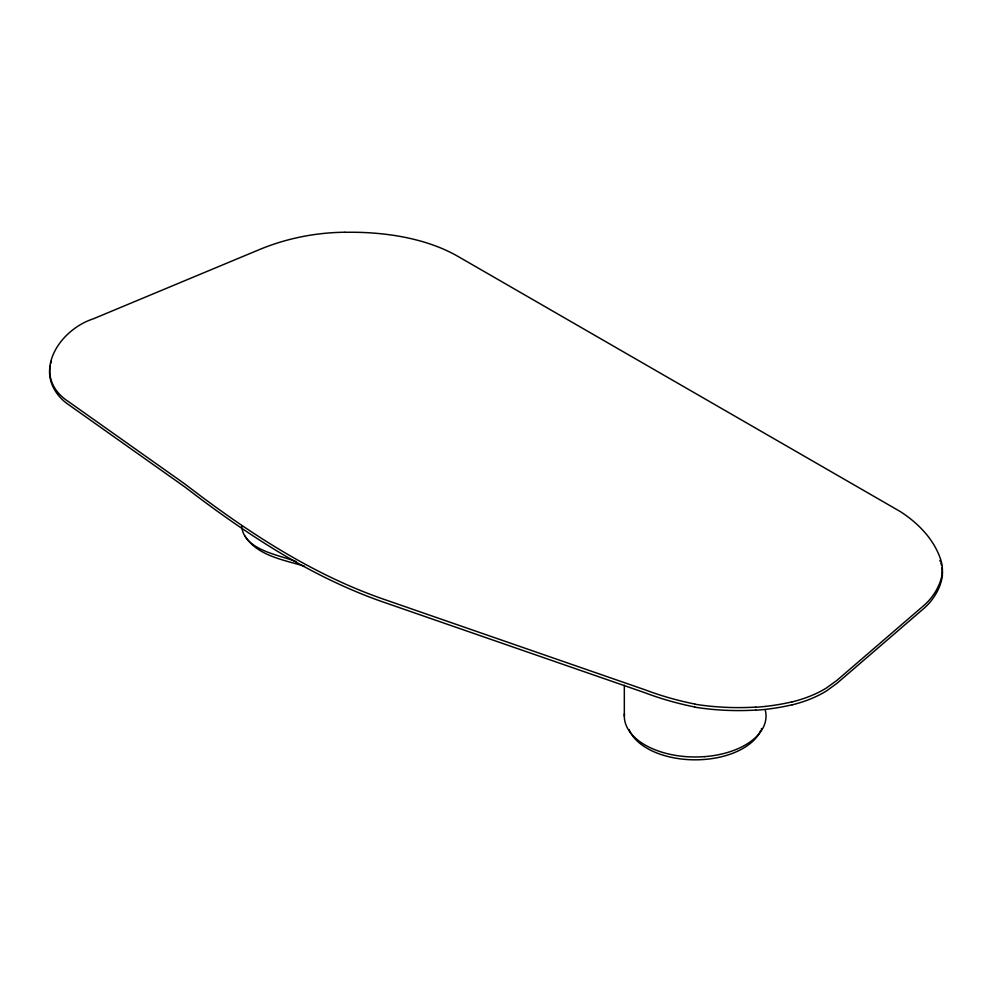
<?xml version="1.0" encoding="UTF-8"?>
<svg xmlns="http://www.w3.org/2000/svg" width="992" height="992" viewBox="0 0 992 992"><rect width="100%" height="100%" fill="white"/><g stroke="black" fill="none" stroke-linecap="round" stroke-linejoin="round"><path stroke-width="1.49" d="M50.084 365.986C47.194 381.188 56.036 396.205 68.411 404.525L185.008 487.072C245.198 533.312 309.467 576.03 381.498 601.45L645.16 692.825A226.188 130.584 0 0 0 694.859 707.023M241.602 525.946C243.697 549.94 277.859 554.503 295.951 561.522M50.542 363.618L51.15 361.237M704.494 756.648L707.866 756.338A70.854 40.908 0 0 0 765.291 710.222M345.005 232.24C315.828 232.512 286.676 238.316 259.706 249.463L93.273 318.841C57.871 330.286 29.128 376.452 69.18 402.107L185.008 484.096C245.198 530.336 309.467 573.054 381.498 598.474L645.16 689.849A226.188 130.584 0 0 0 694.859 704.047M304.432 566.184C283.724 559.91 257.412 555.805 244.999 536.102M624.328 685.187L624.328 716.1M939.895 560.455A182.937 105.623 0 0 1 940.205 561.311M941.941 567.573A96.869 55.924 0 0 1 942.301 575.372M940.862 563.047A96.869 55.924 0 0 1 941.482 565.291M942.301 572.396A96.869 55.924 0 0 0 940.862 560.071A182.937 105.623 0 0 0 926.726 534.651L924.755 532.382A166.024 95.852 0 0 0 900.476 511.674L457.845 256.333C439.828 246.004 419.678 239.903 399.317 236.27A167.809 96.881 0 0 0 345.005 232.326M942.437 575.372A130.646 75.429 0 0 1 932.257 599.391A103.515 59.768 0 0 1 928.066 604.438L926.243 606.273A108.376 62.57 0 0 1 922.932 609.262L837.025 683.277L826.621 690.841A101.643 58.689 0 0 1 792.149 704.866M942.437 572.396A130.646 75.429 0 0 1 932.257 596.415A103.515 59.768 0 0 1 928.066 601.462L926.243 603.297A108.376 62.57 0 0 1 922.932 606.286L837.025 680.301L826.621 687.865A101.643 58.689 0 0 1 792.149 701.89M792.1 704.791A139.041 80.278 0 0 1 755.879 710.222M792.1 701.828A139.041 80.278 0 0 1 755.879 707.246M755.842 710.061A165.565 95.592 0 0 1 694.784 707.172M755.842 707.085A165.565 95.592 0 0 1 694.784 704.196M704.494 756.623A70.854 40.908 0 0 1 624.439 713.645M761.534 728.599A67.803 39.147 0 0 1 761.36 729.058M760.802 730.447A67.803 39.147 0 0 1 760.368 731.352M760.145 731.811A67.803 39.147 0 0 1 707.308 759.202L704.022 759.475A67.803 39.147 0 0 1 630.627 732.753M630.379 732.307A67.803 39.147 0 0 1 629.089 729.566"/></g></svg>
